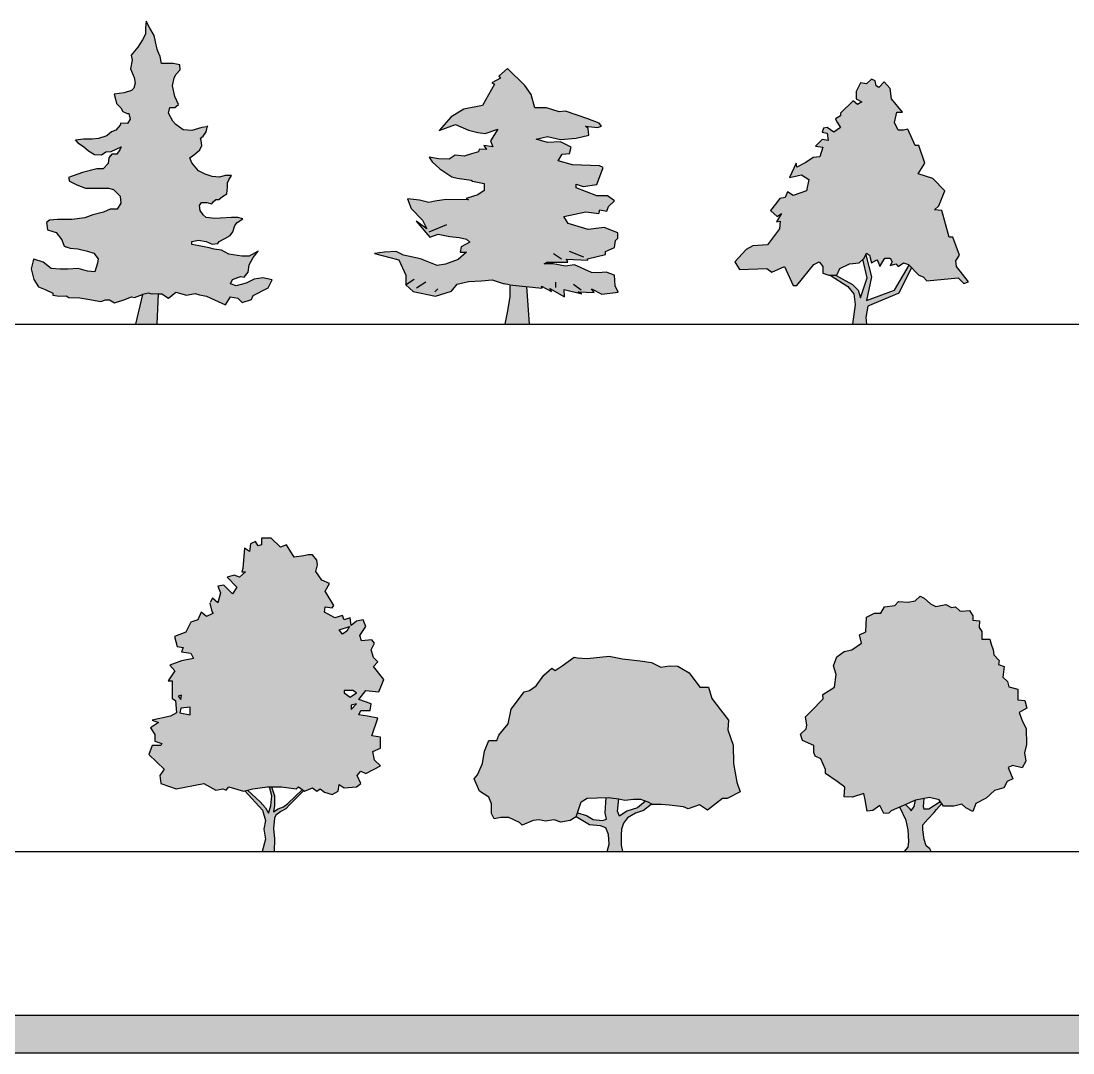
# Model space of a CAD drawing. Header units: millimetres. Extents: x 23281 to 186461, y 175321 to 253200.
# Drawn here: x 106526 to 142352, y 175321 to 210472 of the extents above; entities that cross this region are included whole.
import ezdxf

# ---------------------------------------------------------------- set-up
doc = ezdxf.new("R2010")
doc.units = ezdxf.units.MM
doc.layers.add('www.cad-blocks.net', color=7, linetype='Continuous')

# ---------------------------------------------------------------- blocks, each defined once
blk = doc.blocks.new('A$C14583FDA')
for color, points in [(255, [(4445, 8880), (4620, 8881), (4838, 8883), (5063, 8836), (5085, 8667), (4939, 8519), (4870, 8392), (4823, 8125), (4896, 7753), (5024, 7488), (4899, 7388), (4730, 7387), (4683, 7190), (4832, 6917), (4932, 6799), (5179, 6625), (5474, 6600), (5817, 6708), (5985, 6730), (6013, 6758), (5944, 6461), (5778, 6340), (5822, 6090), (5746, 5942), (5578, 5793), (5501, 5743), (5404, 5665), (5482, 5498), (5702, 5225), (5928, 5108), (6174, 5033), (6420, 5013), (6616, 5064), (6833, 5066), (6736, 4918), (6688, 4819), (6689, 4672), (6670, 4447), (6523, 4347), (6398, 4248), (6299, 4247), (6202, 4176), (6153, 4099), (5984, 4147), (5809, 4145), (5739, 4046), (5762, 3878), (5861, 3731), (5960, 3634), (6255, 3608), (6452, 3610), (6995, 3655), (7217, 3595), (7021, 3467), (6945, 3368), (6849, 3063), (6605, 2923), (6409, 2823), (6360, 2753), (6164, 2723), (5967, 2820), (5699, 2867), (5475, 2816), (5476, 2718), (5722, 2670), (6067, 2603), (6242, 2555), (6488, 2529), (6735, 2384), (7178, 2317), (7424, 2319), (7738, 2490), (7571, 2271), (7426, 2024), (7400, 1778), (7254, 1601), (7134, 1629), (6861, 1528), (6792, 1380), (6989, 1304), (7332, 1405), (7598, 1534), (7893, 1585), (8216, 1511), (8071, 1243), (7560, 978), (7505, 845), (7190, 744), (7042, 891), (6796, 938), (6622, 663), (5970, 955), (5735, 1000), (5587, 1048), (5293, 996), (4927, 1092), (4683, 893), (4457, 1039), (4338, 1038), (4131, 1028), (4006, 1063), (3798, 1013), (3525, 912), (3426, 933), (3160, 832), (2838, 731), (2669, 828), (2542, 827), (2374, 777), (1932, 851), (1657, 898), (1292, 916), (1194, 964), (969, 962), (744, 989), (744, 1059), (476, 1183), (250, 1280), (101, 1524), (0, 1889), (89, 2214), (419, 2116), (688, 1894), (990, 1875), (1257, 1877), (1600, 1901), (1924, 1805), (2170, 1786), (2266, 2082), (2286, 2229), (2137, 2425), (1919, 2493), (1595, 2568), (1154, 2599), (1052, 2880), (854, 3124), (558, 3220), (528, 3465), (626, 3543), (899, 3566), (1096, 3568), (1391, 3570), (1833, 3623), (2106, 3723), (2470, 3824), (2694, 3924), (2939, 3926), (3057, 4124), (3034, 4369), (2808, 4592), (2639, 4640), (2365, 4638), (2021, 4635), (1853, 4634), (1557, 4751), (1310, 4875), (1281, 4994), (1750, 5173), (2241, 5297), (2458, 5298), (2632, 5475), (2664, 5791), (2925, 5793), (3022, 5942), (3070, 6040), (2895, 5969), (2727, 5890), (2552, 5868), (2405, 5768), (2160, 5787), (1962, 5912), (1792, 6058), (1445, 6266), (1791, 6304), (2085, 6306), (2303, 6329), (2548, 6408), (2597, 6430), (2743, 6557), (2890, 6607), (3036, 6784), (3064, 6854), (3282, 6835), (3379, 6983), (3334, 7156), (3136, 7239), (3060, 7374), (2911, 7520), (2882, 7667), (2832, 7835), (3175, 7887), (3420, 7966), (3497, 8037), (3545, 8213), (3515, 8409), (3393, 8703), (3440, 8998), (3411, 9167), (3633, 9442), (3800, 9689), (3897, 9887), (3895, 10083), (3921, 10329), (4042, 10084), (4192, 9840), (4243, 9615), (4294, 9370), (4394, 9125)]), (253, [(4338, 1038), (4131, 1028), (4006, 1063), (3798, 1013), (3560, 0), (4297, 0)])]:
    blk.add_hatch(color=color).paths.add_polyline_path(points)
at = {"color": 255}
for p, q in [((4006, 1063), (3798, 1013)), ((4131, 1028), (4006, 1063)), ((4338, 1038), (4131, 1028))]:
    blk.add_line(p, q, dxfattribs=at)
blk.add_lwpolyline([(4297, 0), (4338, 1038), (4457, 1039), (4683, 893), (4927, 1092), (5293, 996), (5587, 1048), (5735, 1000), (5981, 953), (6129, 884), (6622, 663), (6796, 938), (7042, 891), (7190, 744), (7505, 845), (7560, 978), (8071, 1243), (8216, 1511), (7893, 1585), (7598, 1534), (7332, 1405), (6989, 1304), (6792, 1380), (6861, 1528), (7134, 1629), (7254, 1601), (7400, 1778), (7426, 2024), (7571, 2271), (7738, 2490), (7424, 2319), (7178, 2317), (6735, 2384), (6488, 2529), (6242, 2555), (6067, 2603), (5722, 2670), (5476, 2718), (5475, 2816), (5699, 2867), (5967, 2820), (6164, 2723), (6360, 2753), (6409, 2823), (6605, 2923), (6779, 3023), (6877, 3150), (6945, 3368), (7021, 3467), (7217, 3595), (7041, 3642), (6824, 3641), (6452, 3610), (6255, 3608), (5960, 3634), (5861, 3731), (5762, 3878), (5739, 4046), (5809, 4145), (5984, 4147), (6153, 4099), (6202, 4176), (6299, 4247), (6398, 4248), (6523, 4347), (6670, 4447), (6689, 4672), (6688, 4819), (6736, 4918), (6833, 5066), (6616, 5064), (6420, 5013), (6174, 5033), (5928, 5108), (5702, 5225), (5482, 5498), (5404, 5665), (5501, 5743), (5578, 5793), (5746, 5942), (5822, 6090), (5792, 6258), (5771, 6335), (5868, 6406), (5965, 6554), (6013, 6758), (5985, 6730), (5817, 6708), (5474, 6600), (5179, 6625), (4932, 6799), (4832, 6917), (4683, 7190), (4730, 7387), (4899, 7388), (5024, 7488), (4896, 7753), (4823, 8125), (4870, 8392), (4939, 8519), (5085, 8667), (5063, 8836), (4838, 8883), (4620, 8881), (4445, 8880), (4394, 9125), (4322, 9300), (4294, 9370), (4243, 9615), (4192, 9840), (4042, 10084), (3921, 10329), (3895, 10083), (3897, 9887), (3800, 9689), (3633, 9442), (3411, 9167), (3440, 8998), (3393, 8703), (3515, 8409), (3545, 8213), (3497, 8037), (3420, 7966), (3175, 7887), (2832, 7835), (2882, 7667), (2911, 7520), (3060, 7374), (3131, 7248), (3230, 7200), (3279, 7179), (3328, 7179), (3379, 6983), (3282, 6835), (3064, 6854), (3036, 6784), (2890, 6607), (2743, 6557), (2597, 6430), (2548, 6408), (2303, 6329), (2085, 6306), (1791, 6304), (1517, 6274), (1595, 6176), (1792, 6058), (1962, 5912), (2160, 5787), (2405, 5768), (2552, 5868), (2727, 5890), (2895, 5969), (3070, 6040), (3022, 5942), (2925, 5793), (2749, 5792), (2652, 5672), (2632, 5475), (2458, 5298), (2241, 5297), (1750, 5173), (1281, 4994), (1310, 4875), (1557, 4751), (1853, 4634), (2021, 4635), (2365, 4638), (2639, 4640), (2808, 4592), (2935, 4467), (3034, 4369), (3057, 4124), (2939, 3926), (2694, 3924), (2470, 3824), (2106, 3723), (1833, 3623), (1391, 3570), (1096, 3568), (899, 3566), (626, 3543), (528, 3465), (558, 3220), (854, 3124), (1052, 2880), (1131, 2663), (1328, 2587), (1595, 2568), (1919, 2493), (2137, 2425), (2286, 2229), (2266, 2082), (2170, 1786), (1924, 1805), (1600, 1901), (1257, 1877), (990, 1875), (688, 1894), (419, 2116), (96, 2212), (75, 2163), (0, 1889), (101, 1524), (250, 1280), (476, 1183), (744, 1059), (744, 989), (969, 962), (1194, 964), (1292, 916), (1657, 898), (1932, 851), (2374, 777), (2542, 827), (2669, 828), (2838, 731), (3160, 832), (3426, 933), (3525, 912), (3798, 1013), (3560, 0)], dxfattribs=at)
blk = doc.blocks.new('A$C11671F0A')
for color, points in [(255, [(6866, 4650), (6865, 4770), (7106, 4692), (7564, 4759), (7783, 5339), (7663, 5401), (6740, 5434), (6257, 5568), (6393, 5793), (6633, 5812), (6695, 6036), (6332, 6211), (5891, 6190), (5506, 6307), (5890, 6391), (6332, 6291), (6870, 6341), (7293, 6442), (7269, 6665), (7188, 6745), (7589, 6708), (7732, 6749), (7651, 6846), (7266, 7003), (6502, 7261), (6284, 7236), (5859, 7376), (5458, 7373), (5334, 7831), (5114, 8133), (4524, 8707), (4228, 8447), (4286, 8384), (3990, 8221), (4087, 8182), (3675, 7457), (3034, 7331), (2611, 7070), (2197, 6602), (2757, 6807), (3194, 6610), (3521, 6533), (3762, 6494), (4202, 6641), (3942, 6249), (4024, 6049), (3725, 6087), (3807, 5950), (3566, 5965), (3544, 5868), (3303, 5809), (3046, 5726), (2742, 5764), (2543, 5619), (2181, 5639), (1860, 5694), (1959, 5534), (2224, 5296), (2628, 5018), (2811, 4979), (3293, 4903), (3334, 4869), (3736, 4792), (3737, 4551), (3515, 4406), (3115, 4283), (3195, 4243), (2433, 4254), (2049, 4194), (1849, 4152), (1528, 4230), (1126, 4267), (1249, 3947), (1636, 3549), (1776, 3246), (1413, 3507), (1881, 2966), (2161, 3072), (2563, 2994), (2884, 2957), (3126, 2896), (3247, 2799), (2950, 2636), (2911, 2453), (3129, 2454), (2850, 2211), (2410, 2048), (2130, 2005), (1566, 2224), (981, 2357), (739, 2476), (338, 2455), (0, 2413), (821, 2196), (1066, 1676), (1069, 1338), (1311, 1116), (2075, 962), (2618, 1126), (2817, 1369), (3200, 1452), (3643, 1479), (4001, 1518), (4410, 1378), (4593, 1338), (5706, 1231), (5689, 1294), (6028, 1113), (5970, 1216), (6471, 939), (6452, 1179), (7055, 1041), (6934, 1103), (7473, 1084), (7392, 1204), (7737, 1029), (8298, 1091), (8193, 1313), (8173, 1674), (7892, 1769), (7611, 1750), (7387, 1766), (6806, 2025), (6503, 1982), (6084, 2059), (5780, 2057), (5883, 2115), (6582, 2120), (6541, 2223), (7264, 2189), (7246, 2229), (7864, 2371), (7863, 2474), (8166, 2614), (8204, 2855), (8284, 2936), (8282, 3119), (7817, 3293), (7278, 3232), (6595, 3427), (6450, 3667), (7193, 3833), (7635, 3774), (7674, 3894), (7915, 3856), (7971, 4017), (8171, 4202), (7929, 4378), (7567, 4375)]), (253, [(5185, 1281), (4605, 1337), (4608, 941), (4532, 459), (4432, 0), (5274, 0)])]:
    blk.add_hatch(color=color).paths.add_polyline_path(points)
at = {"color": 255}
for p, q in [((4524, 8707), (4228, 8447)), ((5114, 8133), (4524, 8707)), ((4286, 8384), (3990, 8221)), ((4228, 8447), (4286, 8384)), ((4087, 8182), (3675, 7457)), ((3990, 8221), (4087, 8182)), ((5334, 7831), (5114, 8133)), ((5458, 7373), (5334, 7831)), ((3034, 7331), (2611, 7070)), ((3675, 7457), (3034, 7331)), ((5859, 7376), (5458, 7373)), ((6284, 7236), (5859, 7376)), ((6502, 7261), (6284, 7236)), ((7266, 7003), (6502, 7261)), ((2611, 7070), (2197, 6602)), ((2197, 6602), (2757, 6807)), ((2757, 6807), (3194, 6610)), ((7651, 6846), (7266, 7003)), ((7732, 6749), (7651, 6846)), ((3194, 6610), (3521, 6533)), ((3521, 6533), (3762, 6494)), ((3762, 6494), (4202, 6641)), ((4202, 6641), (3942, 6249)), ((7188, 6745), (7589, 6708)), ((7269, 6665), (7188, 6745)), ((7293, 6442), (7269, 6665)), ((7589, 6708), (7732, 6749)), ((3942, 6249), (4024, 6049)), ((5506, 6307), (5890, 6391)), ((5891, 6190), (5506, 6307)), ((5890, 6391), (6332, 6291)), ((6332, 6211), (5891, 6190)), ((6332, 6291), (6870, 6341)), ((6695, 6036), (6332, 6211)), ((6870, 6341), (7293, 6442)), ((2742, 5764), (2543, 5619)), ((3046, 5726), (2742, 5764)), ((3303, 5809), (3046, 5726)), ((3544, 5868), (3303, 5809)), ((3566, 5965), (3544, 5868)), ((3807, 5950), (3566, 5965)), ((3725, 6087), (3807, 5950)), ((4024, 6049), (3725, 6087)), ((6257, 5568), (6393, 5793)), ((6393, 5793), (6633, 5812)), ((6633, 5812), (6695, 6036)), ((1860, 5694), (1959, 5534)), ((2181, 5639), (1860, 5694)), ((1959, 5534), (2224, 5296)), ((2543, 5619), (2181, 5639)), ((6740, 5434), (6257, 5568)), ((7663, 5401), (6740, 5434)), ((7783, 5339), (7663, 5401)), ((2224, 5296), (2628, 5018)), ((2628, 5018), (2811, 4979)), ((7564, 4759), (7783, 5339)), ((2811, 4979), (3293, 4903)), ((3293, 4903), (3334, 4869)), ((3334, 4869), (3736, 4792)), ((3736, 4792), (3737, 4551)), ((6866, 4650), (6865, 4770)), ((6865, 4770), (7106, 4692)), ((7106, 4692), (7564, 4759)), ((3515, 4406), (3115, 4283)), ((3737, 4551), (3515, 4406)), ((7567, 4375), (6866, 4650)), ((7929, 4378), (7567, 4375)), ((8171, 4202), (7929, 4378)), ((1528, 4230), (1126, 4267)), ((1126, 4267), (1249, 3947)), ((1249, 3947), (1636, 3549)), ((1849, 4152), (1528, 4230)), ((2049, 4194), (1849, 4152)), ((2433, 4254), (2049, 4194)), ((3195, 4243), (2433, 4254)), ((3115, 4283), (3195, 4243)), ((7915, 3856), (7971, 4017)), ((7971, 4017), (8171, 4202)), ((6450, 3667), (7193, 3833)), ((6595, 3427), (6450, 3667)), ((7193, 3833), (7635, 3774)), ((7635, 3774), (7674, 3894)), ((7674, 3894), (7915, 3856)), ((1413, 3507), (1881, 2966)), ((1776, 3246), (1413, 3507)), ((1636, 3549), (1776, 3246)), ((1857, 3149), (2463, 3395)), ((7278, 3232), (6595, 3427)), ((7817, 3293), (7278, 3232)), ((8282, 3119), (7817, 3293)), ((1881, 2966), (2161, 3072)), ((2161, 3072), (2563, 2994)), ((2563, 2994), (2884, 2957)), ((2884, 2957), (3126, 2896)), ((3126, 2896), (3247, 2799)), ((8204, 2855), (8284, 2936)), ((8284, 2936), (8282, 3119)), ((2950, 2636), (2911, 2453)), ((3247, 2799), (2950, 2636)), ((7863, 2474), (8166, 2614)), ((8166, 2614), (8204, 2855)), ((338, 2455), (0, 2413)), ((0, 2413), (821, 2196)), ((739, 2476), (338, 2455)), ((981, 2357), (739, 2476)), ((821, 2196), (1066, 1676)), ((1566, 2224), (981, 2357)), ((2130, 2005), (1566, 2224)), ((2850, 2211), (2410, 2048)), ((3129, 2454), (2850, 2211)), ((2911, 2453), (3129, 2454)), ((6363, 2222), (6098, 2397)), ((6582, 2120), (6541, 2223)), ((6541, 2223), (7264, 2189)), ((7125, 2285), (6642, 2482)), ((7246, 2229), (7864, 2371)), ((7264, 2189), (7246, 2229)), ((7864, 2371), (7863, 2474)), ((2410, 2048), (2130, 2005)), ((5780, 2057), (5883, 2115)), ((6084, 2059), (5780, 2057)), ((5883, 2115), (6582, 2120)), ((6503, 1982), (6084, 2059)), ((6806, 2025), (6503, 1982)), ((7387, 1766), (6806, 2025)), ((1052, 1338), (1348, 1541)), ((1066, 1676), (1069, 1338)), ((1431, 1237), (1750, 1441)), ((2817, 1369), (3200, 1452)), ((3200, 1452), (3645, 1479)), ((3643, 1479), (4001, 1518)), ((4001, 1518), (4410, 1378)), ((6170, 1257), (6169, 1435)), ((7611, 1750), (7387, 1766)), ((7892, 1769), (7611, 1750)), ((8173, 1674), (7892, 1769)), ((8193, 1313), (8173, 1674)), ((1069, 1338), (1311, 1116)), ((1311, 1116), (2075, 962)), ((2056, 1105), (2153, 1203)), ((2075, 962), (2618, 1126)), ((2618, 1126), (2817, 1369)), ((4593, 1338), (4410, 1378)), ((4593, 1338), (5706, 1231)), ((4605, 1337), (4608, 941)), ((5274, 0), (5185, 1281)), ((5689, 1294), (6028, 1113)), ((5706, 1231), (5689, 1294)), ((5970, 1216), (6471, 939)), ((6028, 1113), (5970, 1216)), ((6471, 939), (6452, 1179)), ((6452, 1179), (7055, 1041)), ((7031, 1161), (6771, 1359)), ((7055, 1041), (6934, 1103)), ((6934, 1103), (7473, 1084)), ((7392, 1204), (7737, 1029)), ((7473, 1084), (7392, 1204)), ((7737, 1029), (8298, 1091)), ((8298, 1091), (8193, 1313)), ((4608, 941), (4532, 459)), ((4532, 459), (4432, 0))]:
    blk.add_line(p, q, dxfattribs=at)
blk = doc.blocks.new('A$C103479B5')
for color, points in [(255, [(6465, 5482), (6264, 6095), (6138, 6095), (5886, 6643), (5735, 6611), (5559, 6611), (5434, 6869), (5509, 7224), (5710, 7224), (5333, 7675), (5282, 8033), (5081, 8256), (4905, 8062), (4805, 8127), (4780, 8288), (4654, 8353), (4478, 8191), (4276, 8224), (4126, 7933), (4126, 7675), (4327, 7579), (4176, 7482), (4025, 7611), (3597, 7192), (3597, 7095), (3421, 6998), (3471, 6901), (3597, 6708), (3371, 6547), (3144, 6708), (3019, 6676), (2968, 6547), (3144, 6514), (3170, 6256), (2973, 6289), (2742, 6063), (2994, 6031), (2893, 5708), (2667, 5676), (2415, 5515), (2113, 5353), (2088, 5482), (1862, 4999), (2264, 5095), (2516, 4934), (2440, 4547), (1987, 4386), (1786, 4515), (1711, 4321), (1534, 4289), (1384, 4096), (1207, 3870), (1434, 3676), (1585, 3773), (1414, 3493), (1538, 3507), (1520, 3253), (1107, 2709), (604, 2677), (377, 2548), (0, 2128), (151, 1870), (1082, 1903), (1258, 1774), (1685, 1967), (1987, 1322), (2113, 1322), (2692, 2032), (2868, 2128), (2994, 1967), (2994, 1741), (3195, 1677), (3471, 1677), (3572, 1903), (3899, 2064), (4226, 2096), (4377, 2225), (4402, 2257), (4478, 2419), (4578, 2354), (4654, 2096), (4830, 2193), (4880, 2128), (4931, 1967), (5107, 2257), (5283, 2257), (5358, 2128), (5283, 1999), (5484, 2064), (5559, 1967), (5735, 2096), (5912, 2032), (6264, 1677), (6415, 1612), (6540, 1483), (7597, 1580), (7798, 1387), (7949, 1451), (7547, 1967), (7522, 2161), (7647, 2354), (7421, 2967), (7295, 2967), (7044, 3870), (6792, 3902), (6943, 4031), (7144, 4547), (6742, 4966), (6239, 5128)]), (253, [(4528, 613), (5585, 1064), (6011, 1932), (5928, 2015), (5434, 1161), (4478, 806), (4654, 1612), (4453, 2366), (4402, 2257), (4362, 2206), (4503, 1580), (4276, 903), (4201, 1161), (4000, 1354), (3421, 1677), (3245, 1677), (3849, 1290), (4050, 1032), (4100, 677), (4000, 0), (4478, 0), (4453, 226)])]:
    blk.add_hatch(color=color).paths.add_polyline_path(points)
at = {"color": 255}
for p, q in [((4654, 8353), (4478, 8191)), ((4780, 8288), (4654, 8353)), ((4805, 8127), (4780, 8288)), ((5081, 8256), (4905, 8062)), ((5284, 8032), (5081, 8256)), ((4276, 8224), (4126, 7933)), ((4126, 7933), (4126, 7675)), ((4478, 8191), (4276, 8224)), ((4905, 8062), (4805, 8127)), ((5333, 7675), (5283, 8030)), ((4025, 7611), (3597, 7192)), ((4176, 7482), (4025, 7611)), ((4126, 7675), (4327, 7579)), ((4327, 7579), (4176, 7482)), ((5710, 7224), (5333, 7675)), ((3597, 7192), (3597, 7095)), ((5434, 6869), (5509, 7224)), ((5509, 7224), (5710, 7224)), ((3597, 7095), (3421, 6998)), ((3421, 6998), (3471, 6901)), ((3471, 6901), (3597, 6708)), ((5559, 6611), (5434, 6869)), ((3019, 6676), (2968, 6547)), ((2968, 6547), (3144, 6514)), ((3144, 6708), (3019, 6676)), ((3371, 6547), (3144, 6708)), ((3144, 6514), (3170, 6256)), ((3597, 6708), (3371, 6547)), ((5735, 6611), (5559, 6611)), ((5886, 6643), (5735, 6611)), ((6138, 6095), (5886, 6643)), ((2973, 6289), (2742, 6063)), ((3170, 6256), (2973, 6289)), ((6264, 6095), (6138, 6095)), ((6465, 5482), (6264, 6095)), ((2742, 6063), (2994, 6031)), ((2994, 6031), (2893, 5708)), ((2088, 5482), (1862, 4999)), ((2113, 5353), (2088, 5482)), ((2415, 5515), (2113, 5353)), ((2667, 5676), (2415, 5515)), ((2893, 5708), (2667, 5676)), ((6239, 5128), (6465, 5482)), ((1862, 4999), (2264, 5095)), ((2264, 5095), (2516, 4934)), ((6742, 4966), (6239, 5128)), ((2516, 4934), (2440, 4547)), ((7144, 4547), (6742, 4966)), ((1711, 4321), (1534, 4289)), ((1786, 4515), (1711, 4321)), ((1987, 4386), (1786, 4515)), ((2440, 4547), (1987, 4386)), ((6943, 4031), (7144, 4547)), ((1384, 4096), (1207, 3870)), ((1534, 4289), (1384, 4096)), ((6792, 3902), (6943, 4031)), ((1207, 3870), (1434, 3676)), ((1585, 3773), (1414, 3493)), ((1434, 3676), (1585, 3773)), ((7044, 3870), (6792, 3902)), ((7295, 2967), (7044, 3870)), ((1520, 3253), (1107, 2709)), ((1414, 3493), (1538, 3507)), ((1538, 3507), (1520, 3253)), ((7421, 2967), (7295, 2967)), ((7647, 2354), (7421, 2967)), ((377, 2548), (0, 2128)), ((604, 2677), (377, 2548)), ((1107, 2709), (604, 2677)), ((4226, 2096), (4377, 2225)), ((4503, 1580), (4361, 2212)), ((4377, 2225), (4402, 2257)), ((4402, 2257), (4478, 2419)), ((4453, 2366), (4654, 1612)), ((4478, 2419), (4578, 2354)), ((4578, 2354), (4654, 2096)), ((4654, 2096), (4830, 2193)), ((4830, 2193), (4880, 2128)), ((4931, 1967), (5107, 2257)), ((5107, 2257), (5283, 2257)), ((5283, 2257), (5358, 2128)), ((7522, 2161), (7647, 2354)), ((7547, 1967), (7522, 2161)), ((0, 2128), (151, 1870)), ((151, 1870), (1082, 1903)), ((1082, 1903), (1258, 1774)), ((1258, 1774), (1685, 1967)), ((1685, 1967), (1987, 1322)), ((2113, 1322), (2692, 2032)), ((2692, 2032), (2868, 2128)), ((2868, 2128), (2994, 1967)), ((2994, 1967), (2994, 1741)), ((3471, 1677), (3572, 1903)), ((3572, 1903), (3899, 2064)), ((3899, 2064), (4226, 2096)), ((4880, 2128), (4931, 1967)), ((5358, 2128), (5283, 1999)), ((5283, 1999), (5484, 2064)), ((5434, 1161), (5928, 2015)), ((5484, 2064), (5559, 1967)), ((5559, 1967), (5735, 2096)), ((6011, 1932), (5585, 1064)), ((5735, 2096), (5912, 2032)), ((5912, 2032), (6264, 1677)), ((7949, 1451), (7547, 1967)), ((2994, 1741), (3195, 1677)), ((3195, 1677), (3471, 1677)), ((3245, 1677), (3849, 1290)), ((3421, 1677), (4000, 1354)), ((4276, 903), (4503, 1580)), ((4654, 1612), (4478, 806)), ((6264, 1677), (6415, 1612)), ((6415, 1612), (6540, 1483)), ((6540, 1483), (7597, 1580)), ((7597, 1580), (7798, 1387)), ((7798, 1387), (7949, 1451)), ((1987, 1322), (2113, 1322)), ((3849, 1290), (4050, 1032)), ((4000, 1354), (4201, 1161)), ((4201, 1161), (4276, 903)), ((4478, 806), (5434, 1161)), ((4050, 1032), (4100, 677)), ((5585, 1064), (4528, 613)), ((4100, 677), (4000, 0)), ((4528, 613), (4453, 226)), ((4453, 226), (4478, 0))]:
    blk.add_line(p, q, dxfattribs=at)
blk = doc.blocks.new('A$C30AA65B0')
h = blk.add_hatch(color=255)
h.paths.add_polyline_path([(5980, 8153), (6009, 8341), (6244, 8303), (6303, 8379), (6009, 8868), (6156, 9131), (5892, 9244), (5687, 9545), (5745, 9770), (5716, 9921), (5569, 10109), (5423, 10109), (5276, 10071), (4953, 10034), (4689, 10448), (4484, 10372), (4161, 10673), (3838, 10673), (3838, 10448), (3721, 10410), (3633, 10560), (3457, 10485), (3427, 10222), (3251, 10335), (3190, 9531), (3287, 9531), (3081, 9343), (2905, 9419), (2670, 9343), (2993, 9005), (2846, 8779), (2553, 9080), (2348, 9042), (2436, 8817), (2348, 8478), (2172, 8629), (2076, 8471), (2142, 8177), (2185, 8109), (1960, 8002), (1784, 8153), (1667, 7890), (1432, 7814), (1256, 7476), (875, 7325), (963, 6987), (1168, 6949), (1109, 6799), (1432, 6761), (1520, 6573), (1109, 6498), (710, 6347), (886, 6159), (651, 5821), (798, 5821), (798, 5708), (792, 5219), (910, 5144), (939, 4730), (734, 4617), (117, 4473), (323, 4398), (59, 4210), (205, 3984), (205, 3758), (440, 3683), (411, 3608), (117, 3608), (0, 3307), (522, 2811), (376, 2586), (405, 2322), (933, 2134), (1872, 2322), (2283, 2096), (2518, 2134), (2635, 2096), (2723, 2209), (3222, 2059), (3545, 2134), (4044, 2209), (4513, 2209), (5012, 2134), (5100, 2209), (5305, 2059), (5569, 2172), (5716, 2059), (5833, 2134), (5980, 2021), (6244, 1946), (6450, 2059), (6479, 2285), (6655, 2172), (7066, 2209), (7213, 2322), (7095, 2586), (7213, 2736), (7389, 2661), (7887, 2924), (7682, 3112), (7623, 3413), (7887, 3526), (7887, 3902), (7594, 3940), (7799, 4542), (7447, 4617), (7154, 4654), (7213, 4805), (7535, 4805), (7565, 5031), (7154, 5181), (7389, 5482), (7829, 5444), (8005, 5858), (7653, 6310), (7799, 6460), (7653, 6611), (7565, 6874), (7682, 7100), (7594, 7212), (7242, 7175), (7183, 7363), (7389, 7664), (7301, 7890), (7066, 7852), (6890, 7701), (6860, 7965), (6655, 7890), (6596, 8040), (6332, 7965)])
h.paths.add_polyline_path([(6479, 7551), (6831, 7664), (6743, 7513), (6596, 7401)], flags=16)
h.paths.add_polyline_path([(6655, 5482), (6948, 5482), (7066, 5407), (6860, 5256), (6655, 5407)], flags=16)
h.paths.add_polyline_path([(6890, 4993), (7066, 5031), (6890, 4843)], flags=16)
h.paths.add_polyline_path([(1409, 4918), (1409, 4654), (1056, 4730), (1086, 4880)], flags=16)
h.paths.add_polyline_path([(1115, 5332), (1086, 5181), (998, 5294)], flags=16)
blk.add_hatch(color=253).paths.add_polyline_path([(4324, 1245), (4498, 1363), (4661, 1455), (4805, 1599), (5281, 2077), (5230, 2114), (4733, 1639), (4590, 1521), (4406, 1455), (4242, 1350), (4273, 1573), (4283, 1901), (4181, 2209), (4110, 2209), (4191, 1901), (4150, 1560), (4078, 1311), (3976, 1495), (3792, 1691), (3359, 2091), (3266, 2069), (3864, 1416), (3966, 1062), (3915, 760), (3976, 420), (3853, 0), (4263, 0), (4273, 433), (4242, 787), (4283, 1141)])
at = {"color": 255}
for p, q in [((4181, 2209), (4283, 1901)), ((3266, 2069), (3864, 1416)), ((4283, 1901), (4273, 1573)), ((4733, 1639), (5230, 2114)), ((4273, 1573), (4242, 1350)), ((4242, 1350), (4406, 1455)), ((4406, 1455), (4590, 1521)), ((4590, 1521), (4733, 1639)), ((3864, 1416), (3966, 1062)), ((3966, 1062), (3915, 760)), ((3915, 760), (3976, 420)), ((3976, 420), (3853, 0))]:
    blk.add_line(p, q, dxfattribs=at)
for points in [[(0, 3307), (522, 2811), (376, 2586), (405, 2322), (933, 2134), (1872, 2322), (2283, 2096), (2518, 2134), (2635, 2096), (2723, 2209), (3222, 2059), (3545, 2134), (4044, 2209), (4513, 2209), (5012, 2134), (5100, 2209), (5305, 2059), (5569, 2172), (5716, 2059), (5833, 2134), (5980, 2021), (6244, 1946), (6450, 2059), (6479, 2285), (6655, 2172), (7066, 2209), (7213, 2322), (7095, 2586), (7213, 2736), (7389, 2661), (7887, 2924), (7682, 3112), (7623, 3413), (7887, 3526), (7887, 3902), (7594, 3940), (7799, 4542), (7447, 4617), (7154, 4654), (7213, 4805), (7535, 4805), (7565, 5031), (7154, 5181), (7389, 5482), (7829, 5444), (8005, 5858), (7653, 6310), (7799, 6460), (7653, 6611), (7565, 6874), (7682, 7100), (7594, 7212), (7242, 7175), (7183, 7363), (7389, 7664), (7301, 7890), (7066, 7852), (6890, 7701), (6860, 7965), (6655, 7890), (6596, 8040), (6332, 7965), (5980, 8153), (6009, 8341), (6244, 8303), (6303, 8379), (6009, 8868), (6156, 9131), (5892, 9244), (5687, 9545), (5745, 9770), (5716, 9921), (5569, 10109), (5423, 10109), (5276, 10071), (4953, 10034), (4689, 10448), (4484, 10372), (4161, 10673), (3838, 10673), (3838, 10448), (3721, 10410), (3633, 10560), (3457, 10485), (3427, 10222), (3251, 10335), (3198, 9644), (3169, 9531), (3287, 9531), (3081, 9343), (2905, 9419), (2670, 9343), (2993, 9005), (2846, 8779), (2553, 9080), (2348, 9042), (2436, 8817), (2348, 8478), (2172, 8629), (2082, 8480)], [(2077, 8466), (2142, 8177), (2186, 8107)], [(2182, 8107), (1960, 8002), (1784, 8153), (1667, 7890), (1432, 7814), (1256, 7476), (875, 7325), (963, 6987), (1168, 6949), (1109, 6799), (1432, 6761), (1520, 6573), (1109, 6498), (710, 6347), (886, 6159), (651, 5821), (798, 5821), (798, 5708), (792, 5219), (910, 5144), (939, 4730), (734, 4617), (117, 4473), (323, 4398), (59, 4210), (205, 3984), (205, 3758), (440, 3683), (411, 3608), (117, 3608), (2, 3312)], [(3359, 2091), (3792, 1691), (3976, 1495), (4078, 1311), (4150, 1560), (4191, 1901), (4110, 2209)], [(5281, 2077), (4805, 1599), (4661, 1455), (4498, 1363), (4324, 1245), (4283, 1141), (4242, 787), (4273, 433), (4263, 0)]]:
    blk.add_lwpolyline(points, dxfattribs=at)
for points in [[(6831, 7664), (6743, 7513), (6596, 7401), (6479, 7551)], [(7066, 5407), (6948, 5482), (6655, 5482), (6655, 5407), (6860, 5256)], [(1115, 5332), (998, 5294), (1086, 5181)], [(6890, 4993), (6890, 4843), (7066, 5031)], [(1086, 4880), (1056, 4730), (1409, 4654), (1409, 4918)]]:
    blk.add_lwpolyline(points, close=True, dxfattribs=at)
blk = doc.blocks.new('A$C039A2D9D')
for color, points in [(255, [(8093, 5217), (7974, 5601), (7685, 5599), (7322, 6090), (6935, 6312), (6646, 6329), (6351, 6282), (6035, 6440), (5656, 6501), (5046, 6567), (4596, 6653), (3852, 6577), (3518, 6600), (3402, 6618), (3000, 6326), (2757, 6164), (2641, 6253), (2373, 6007), (2106, 5645), (1883, 5483), (1704, 5437), (1437, 5094), (1259, 4849), (1154, 4354), (842, 3966), (773, 3786), (503, 3784), (352, 3423), (285, 2999), (108, 2612), (0, 2477), (183, 2055), (499, 1852), (591, 1628), (593, 1294), (685, 1115), (909, 1162), (1179, 1164), (1539, 987), (1630, 898), (2008, 1055), (2213, 1082), (2412, 1039), (2726, 1086), (2952, 998), (3266, 1064), (3470, 1182), (3646, 1697), (3844, 1814), (4184, 1836), (4563, 1839), (4923, 1796), (5128, 1753), (5423, 1781), (5667, 1783), (5918, 1695), (6086, 1607), (6144, 1607), (6368, 1609), (6638, 1585), (7133, 1525), (7288, 1455), (7672, 1593), (7943, 1416), (8453, 1805), (8614, 1806), (9061, 2034), (8943, 2367), (8829, 2995), (8824, 3624), (8640, 4143), (8657, 4477), (8384, 4834)]), (253, [(5223, 1150), (5491, 1307), (5760, 1399), (6028, 1606), (6086, 1607), (5918, 1695), (5838, 1723), (5560, 1487), (5202, 1375), (4953, 1212), (4881, 1372), (4923, 1796), (4563, 1839), (4499, 1838), (4458, 1324), (4504, 1100), (4370, 1054), (4055, 1096), (3829, 1229), (3516, 1316), (3470, 1182), (3922, 916), (4301, 874), (4481, 804), (4573, 580), (4601, 247), (4532, 0), (5052, 0), (5005, 224), (5003, 565), (5020, 764), (5089, 970)])]:
    blk.add_hatch(color=color).paths.add_polyline_path(points)
at = {"color": 255}
for p, q in [((3000, 6326), (3402, 6618)), ((3402, 6618), (3518, 6600)), ((3518, 6600), (3852, 6577)), ((3852, 6577), (4596, 6653)), ((4596, 6653), (5046, 6567)), ((5046, 6567), (5656, 6501)), ((5656, 6501), (6035, 6440)), ((2373, 6007), (2641, 6253)), ((2641, 6253), (2757, 6164)), ((2757, 6164), (3000, 6326)), ((6035, 6440), (6351, 6282)), ((6351, 6282), (6646, 6329)), ((6646, 6329), (6935, 6312)), ((6935, 6312), (7322, 6090)), ((2106, 5645), (2373, 6007)), ((7322, 6090), (7685, 5599)), ((1437, 5094), (1704, 5437)), ((1704, 5437), (1883, 5483)), ((1883, 5483), (2106, 5645)), ((7685, 5599), (7974, 5601)), ((7974, 5601), (8093, 5217)), ((1259, 4849), (1437, 5094)), ((8093, 5217), (8384, 4834)), ((1154, 4354), (1259, 4849)), ((8384, 4834), (8657, 4477)), ((842, 3966), (1154, 4354)), ((8657, 4477), (8640, 4143)), ((773, 3786), (842, 3966)), ((8640, 4143), (8824, 3624)), ((352, 3423), (503, 3784)), ((503, 3784), (773, 3786)), ((8824, 3624), (8829, 2995)), ((285, 2999), (352, 3423)), ((108, 2612), (285, 2999)), ((8829, 2995), (8943, 2367)), ((0, 2477), (108, 2612)), ((183, 2055), (0, 2477)), ((8943, 2367), (9061, 2034)), ((499, 1852), (183, 2055)), ((591, 1628), (499, 1852)), ((3646, 1697), (3844, 1814)), ((3844, 1814), (4184, 1836)), ((4184, 1836), (4563, 1839)), ((4458, 1324), (4499, 1838)), ((4563, 1839), (4923, 1796)), ((4881, 1372), (4923, 1796)), ((4923, 1796), (5128, 1753)), ((8453, 1805), (7943, 1416)), ((8614, 1806), (8453, 1805)), ((9061, 2034), (8614, 1806)), ((593, 1294), (591, 1628)), ((3470, 1182), (3646, 1697)), ((5128, 1753), (5423, 1781)), ((5560, 1487), (5202, 1375)), ((5423, 1781), (5667, 1783)), ((5838, 1723), (5560, 1487)), ((5667, 1783), (5918, 1695)), ((6028, 1606), (5760, 1399)), ((5918, 1695), (6086, 1607)), ((6144, 1607), (6028, 1606)), ((6368, 1609), (6144, 1607)), ((6638, 1585), (6368, 1609)), ((7133, 1525), (6638, 1585)), ((7288, 1455), (7133, 1525)), ((7672, 1593), (7288, 1455)), ((7943, 1416), (7672, 1593)), ((685, 1115), (593, 1294)), ((909, 1162), (685, 1115)), ((1179, 1164), (909, 1162)), ((1539, 987), (1179, 1164)), ((2213, 1082), (2008, 1055)), ((2412, 1039), (2213, 1082)), ((2726, 1086), (2412, 1039)), ((2952, 998), (2726, 1086)), ((3470, 1182), (3266, 1064)), ((3922, 916), (3470, 1182)), ((3516, 1316), (3829, 1229)), ((3829, 1229), (4055, 1096)), ((4055, 1096), (4370, 1054)), ((4370, 1054), (4504, 1100)), ((4504, 1100), (4458, 1324)), ((4953, 1212), (4881, 1372)), ((5202, 1375), (4953, 1212)), ((5223, 1150), (5089, 970)), ((5491, 1307), (5223, 1150)), ((5760, 1399), (5491, 1307)), ((1630, 898), (1539, 987)), ((2008, 1055), (1630, 898)), ((3266, 1064), (2952, 998)), ((4301, 874), (3922, 916)), ((4481, 804), (4301, 874)), ((4573, 580), (4481, 804)), ((5020, 764), (5003, 565)), ((5089, 970), (5020, 764)), ((4601, 247), (4573, 580)), ((5003, 565), (5005, 224)), ((4532, 0), (4601, 247)), ((5005, 224), (5052, 0))]:
    blk.add_line(p, q, dxfattribs=at)
blk = doc.blocks.new('A$C4BA76172')
for color, points in [(255, [(7404, 5533), (7100, 5617), (7055, 5790), (6899, 5944), (6940, 6310), (6747, 6376), (6765, 6506), (6590, 6697), (6570, 6870), (6500, 7067), (6456, 7240), (6177, 7238), (6175, 7498), (6087, 7628), (6104, 7863), (5869, 7886), (5868, 8034), (5755, 8207), (5495, 8186), (5433, 8204), (5277, 8333), (5147, 8313), (4955, 8417), (4608, 8353), (4434, 8438), (4216, 8628), (4080, 8695), (3908, 8539), (3673, 8494), (3344, 8516), (3215, 8385), (2869, 8339), (2741, 8121), (2524, 8120), (2247, 7987), (2226, 7486), (2010, 7379), (2080, 7095), (1754, 6876), (1495, 6812), (1236, 6636), (1133, 6332), (1222, 6030), (1157, 5596), (769, 5351), (771, 5203), (365, 4785), (169, 4591), (214, 4307), (197, 4177), (0, 4002), (70, 3786), (461, 3616), (463, 3374), (507, 3245), (700, 3159), (857, 2795), (859, 2665), (1251, 2384), (1512, 2194), (1490, 1866), (1775, 1849), (2164, 1982), (2209, 1766), (2274, 1377), (2472, 1397), (2706, 1572), (2838, 1294), (3011, 1314), (3097, 1383), (3529, 1578), (3917, 1755), (4399, 1845), (4722, 1761), (4878, 1546), (5225, 1548), (5503, 1619), (5634, 1490), (5876, 1362), (5980, 1641), (6325, 1817), (6607, 2079), (6929, 2168), (7038, 2386), (7230, 2474), (7078, 2863), (7226, 2932), (7555, 2848), (7683, 3084), (7637, 3369), (7697, 3648), (7693, 4192), (7561, 4426), (7453, 4735), (7712, 4886), (7642, 5145), (7407, 5168)]), (253, [(4337, 1108), (4552, 1326), (4638, 1438), (4813, 1636), (4760, 1708), (4378, 1455), (4204, 1454), (4179, 1540), (4208, 1809), (3917, 1755), (3876, 1538), (3772, 1388), (3703, 1474), (3576, 1600), (3529, 1578), (3382, 1512), (3601, 1059), (3665, 738), (3693, 348), (3670, 150), (3541, 0), (4457, 0), (4413, 93), (4282, 198), (4213, 414), (4167, 742), (4165, 915)])]:
    blk.add_hatch(color=color).paths.add_polyline_path(points)
at = {"color": 255}
for p, q in [((3908, 8539), (4080, 8695)), ((4080, 8695), (4216, 8628)), ((4216, 8628), (4434, 8438)), ((2741, 8121), (2869, 8339)), ((2869, 8339), (3215, 8385)), ((3215, 8385), (3344, 8516)), ((3344, 8516), (3673, 8494)), ((3673, 8494), (3908, 8539)), ((4434, 8438), (4608, 8353)), ((4608, 8353), (4955, 8417)), ((4955, 8417), (5147, 8313)), ((5147, 8313), (5277, 8333)), ((5277, 8333), (5433, 8204)), ((2226, 7486), (2247, 7987)), ((2247, 7987), (2524, 8120)), ((2524, 8120), (2741, 8121)), ((5433, 8204), (5495, 8186)), ((5495, 8186), (5755, 8207)), ((5755, 8207), (5868, 8034)), ((5868, 8034), (5869, 7886)), ((5869, 7886), (6104, 7863)), ((6104, 7863), (6087, 7628)), ((6087, 7628), (6175, 7498)), ((2010, 7379), (2226, 7486)), ((2080, 7095), (2010, 7379)), ((6175, 7498), (6177, 7238)), ((6177, 7238), (6456, 7240)), ((6456, 7240), (6500, 7067)), ((1236, 6636), (1495, 6812)), ((1495, 6812), (1754, 6876)), ((1754, 6876), (2080, 7095)), ((6500, 7067), (6570, 6870)), ((6570, 6870), (6590, 6697)), ((1133, 6332), (1236, 6636)), ((6590, 6697), (6765, 6506)), ((6765, 6506), (6747, 6376)), ((1222, 6030), (1133, 6332)), ((6747, 6376), (6940, 6310)), ((6940, 6310), (6899, 5944)), ((1157, 5596), (1222, 6030)), ((6899, 5944), (7055, 5790)), ((7055, 5790), (7100, 5617)), ((769, 5351), (1157, 5596)), ((7100, 5617), (7404, 5533)), ((7404, 5533), (7407, 5168)), ((365, 4785), (771, 5203)), ((771, 5203), (769, 5351)), ((7407, 5168), (7642, 5145)), ((7642, 5145), (7712, 4886)), ((169, 4591), (365, 4785)), ((7712, 4886), (7453, 4735)), ((7453, 4735), (7561, 4426)), ((214, 4307), (169, 4591)), ((197, 4177), (214, 4307)), ((7561, 4426), (7693, 4192)), ((0, 4002), (197, 4177)), ((70, 3786), (0, 4002)), ((7693, 4192), (7697, 3648)), ((461, 3616), (70, 3786)), ((463, 3374), (461, 3616)), ((7697, 3648), (7637, 3369)), ((507, 3245), (463, 3374)), ((700, 3159), (507, 3245)), ((7637, 3369), (7683, 3084)), ((857, 2795), (700, 3159)), ((7226, 2932), (7078, 2863)), ((7555, 2848), (7226, 2932)), ((7683, 3084), (7555, 2848)), ((859, 2665), (857, 2795)), ((1251, 2384), (859, 2665)), ((7078, 2863), (7230, 2474)), ((1512, 2194), (1251, 2384)), ((1490, 1866), (1512, 2194)), ((6929, 2168), (6607, 2079)), ((7038, 2386), (6929, 2168)), ((7230, 2474), (7038, 2386)), ((1775, 1849), (1490, 1866)), ((2164, 1982), (1775, 1849)), ((2209, 1766), (2164, 1982)), ((4399, 1845), (3917, 1755)), ((4208, 1809), (4179, 1540)), ((4722, 1761), (4399, 1845)), ((6325, 1817), (5980, 1641)), ((6607, 2079), (6325, 1817)), ((2274, 1377), (2209, 1766)), ((2706, 1572), (2472, 1397)), ((2838, 1294), (2706, 1572)), ((3529, 1578), (3097, 1383)), ((3601, 1059), (3382, 1512)), ((3917, 1755), (3529, 1578)), ((3576, 1600), (3703, 1474)), ((3703, 1474), (3772, 1388)), ((3772, 1388), (3876, 1538)), ((3876, 1538), (3917, 1755)), ((4179, 1540), (4204, 1454)), ((4204, 1454), (4378, 1455)), ((4378, 1455), (4760, 1708)), ((4552, 1326), (4638, 1438)), ((4638, 1438), (4813, 1636)), ((4878, 1546), (4722, 1761)), ((5225, 1548), (4878, 1546)), ((5503, 1619), (5225, 1548)), ((5634, 1490), (5503, 1619)), ((5876, 1362), (5634, 1490)), ((5980, 1641), (5876, 1362)), ((2472, 1397), (2274, 1377)), ((3011, 1314), (2838, 1294)), ((3097, 1383), (3011, 1314)), ((4165, 915), (4337, 1108)), ((4337, 1108), (4552, 1326)), ((3665, 738), (3601, 1059)), ((3693, 348), (3665, 738)), ((4167, 742), (4165, 915)), ((4213, 414), (4167, 742)), ((4282, 198), (4213, 414)), ((3541, 0), (3670, 150)), ((3670, 150), (3693, 348)), ((4413, 93), (4282, 198)), ((4457, 0), (4413, 93))]:
    blk.add_line(p, q, dxfattribs=at)
blk = doc.blocks.new('FORMAT')
at = {"layer": 'www.cad-blocks.net', "true_color": 0x546d8e}
h = blk.add_hatch(color=155, dxfattribs=at)
h.set_gradient(color1=(68, 68, 68), color2=(84, 109, 142), tint=1)
h.paths.add_polyline_path([(30739, 176614), (30739, 175321), (186461, 175321), (186461, 176614)])
at = {"layer": 'www.cad-blocks.net', "color": 155, "true_color": 0x546d8e}
for p, q in [((30611, 200143), (186461, 200143)), ((30739, 182181), (186461, 182181)), ((30739, 176614), (186461, 176614)), ((30739, 176614), (186461, 176614)), ((30739, 175321), (186461, 175321))]:
    blk.add_line(p, q, dxfattribs=at)

msp = doc.modelspace()

# ---------------------------------------------------------------- block references
for name, p in [('A$C14583FDA', (106866, 200143)), ('A$C11671F0A', (118567, 200143)), ('A$C103479B5', (130840, 200143)), ('A$C30AA65B0', (110880, 182181)), ('A$C4BA76172', (133069, 182181)), ('A$C039A2D9D', (121960, 182181))]:
    msp.add_blockref(name, p)
at = {"layer": 'www.cad-blocks.net'}
msp.add_blockref('FORMAT', (0, 0), dxfattribs=at)

doc.saveas('drawing.dxf')
